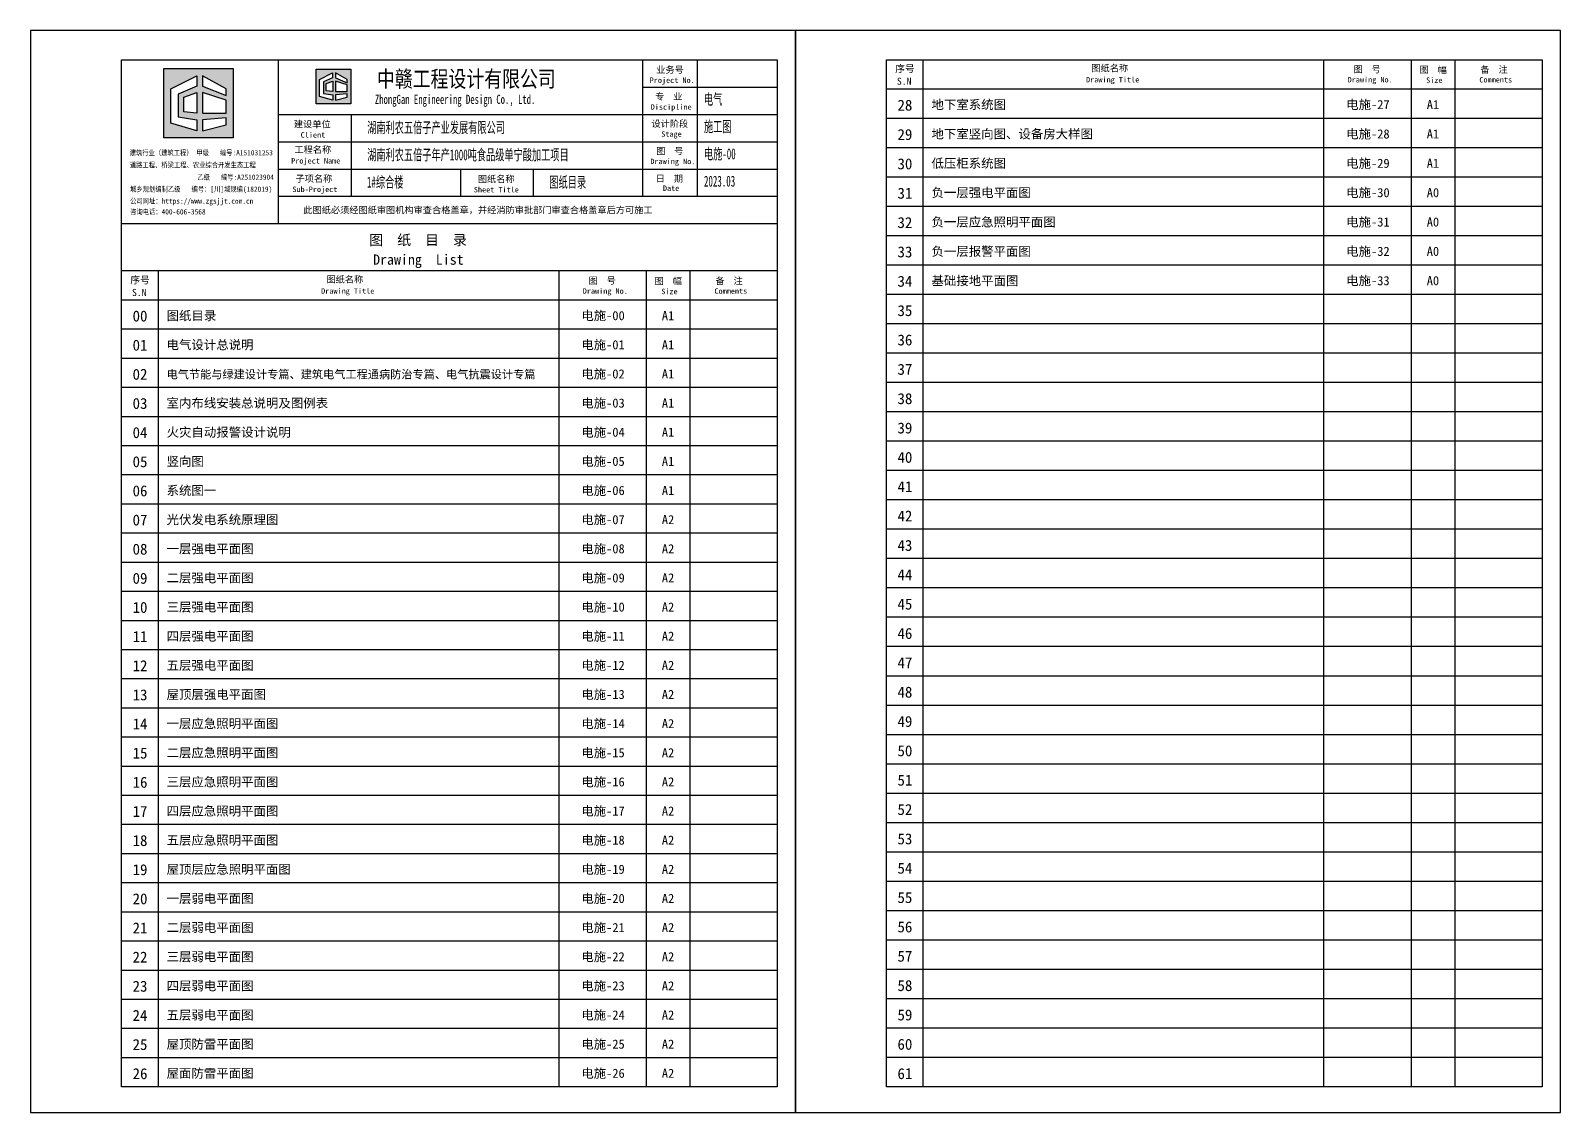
# Model space of a CAD drawing. Extents: x -6243262 to 3079315, y -2914302 to 172723.
# Drawn here: x -1924528 to -1882528, y -547540 to -517840 of the extents above; entities that cross this region are included whole.
import ezdxf
from ezdxf.enums import TextEntityAlignment as Align

# ---------------------------------------------------------------- set-up
doc = ezdxf.new("R2010")
doc.units = 0
doc.header["$LTSCALE"] = 1000
for name, color, linetype in [('P-图框', 7, 'Continuous'), ('PUB_TEXT', 7, 'Continuous'), ('PUB_TITLE', 4, 'Continuous'), ('中赣LOGO', 7, 'Continuous')]:
    doc.layers.add(name, color=color, linetype=linetype)
doc.styles.add('HT', font='simhei.ttf')
doc.styles.add('STYLE-ARIAL', font='')
doc.styles.add('图框字型st', font='')
doc.styles.add('宋体', font='', dxfattribs={"width": 0.7})
doc.styles.add('黑体', font='simhei.ttf')
doc.styles.get('STYLE-ARIAL').set_extended_font_data('NSimSun')
doc.styles.get('图框字型st').set_extended_font_data('NSimSun')
doc.styles.get('宋体').set_extended_font_data('SimSun')

# ---------------------------------------------------------------- blocks, each defined once
blk = doc.blocks.new('中赣设计')
at = {"layer": '中赣LOGO'}
h = blk.add_hatch(color=256, dxfattribs=at)
h.dxf.hatch_style = 1
h.paths.add_polyline_path([(355563.01, 340.95), (355563.01, 319.81), (355584.16, 319.81), (355584.16, 340.95)])
h.paths.add_polyline_path([(355581.97, 334.69), (355581.97, 332.68), (355574.81, 335.58), (355574.81, 338.73)], flags=16)
h.paths.add_polyline_path([(355581.97, 331.28), (355581.97, 327.26), (355574.81, 327.26), (355574.81, 333.64)], flags=16)
h.paths.add_polyline_path([(355573.04, 335.58), (355567.39, 333.12), (355567.39, 326.13), (355573.08, 325.21), (355573.08, 321.94), (355565.12, 324.21), (355565.12, 334.7), (355573.04, 338.73)], flags=16)
h.paths.add_polyline_path([(355573.08, 333.64), (355573.08, 327.26), (355569.1, 327.7), (355569.1, 332.14)], flags=16)
h.paths.add_polyline_path([(355581.97, 325.85), (355581.97, 323.77), (355574.81, 321.94), (355574.81, 325.21)], flags=16)
blk.add_lwpolyline([(355563.01, 340.95), (355584.16, 340.95), (355584.16, 319.81), (355563.01, 319.81)], close=True, dxfattribs=at)
for points in [[(355573.04, 338.73), (355573.04, 335.58), (355567.39, 333.12), (355567.39, 326.13), (355573.08, 325.21), (355573.08, 321.94), (355565.12, 324.21), (355565.12, 334.7), (355573.04, 338.73)], [(355574.81, 338.73), (355574.81, 335.58), (355581.97, 332.68), (355581.97, 334.69), (355574.81, 338.73)], [(355573.08, 333.64), (355573.08, 327.26), (355569.1, 327.7), (355569.1, 332.14), (355573.08, 333.64)], [(355574.81, 333.64), (355574.81, 327.26), (355581.97, 327.26), (355581.97, 331.28), (355574.81, 333.64)], [(355574.81, 325.21), (355574.81, 321.94), (355581.97, 323.77), (355581.97, 325.85), (355574.81, 325.21)]]:
    blk.add_lwpolyline(points, dxfattribs=at)

msp = doc.modelspace()

# ---------------------------------------------------------------- linework, layer by layer
at = {"layer": 'P-图框'}
for p, q in [((-1917728.3, -518640.4), (-1917728.3, -523140.4)), ((-1907728.3, -518640.4), (-1907728.3, -522390.4)), ((-1906228.3, -518640.4), (-1906228.3, -522390.4)), ((-1901028.3, -546839.2), (-1901028.3, -518640.4)), ((-1901028.3, -518640.4), (-1883028.3, -518640.4)), ((-1900028.3, -518640.4), (-1900028.3, -546839.2)), ((-1889028.3, -518640.4), (-1889028.3, -546839.2)), ((-1886628.3, -518640.4), (-1886628.3, -546839.2)), ((-1885428.3, -518640.4), (-1885428.3, -546839.2)), ((-1883028.3, -518640.4), (-1883028.3, -546839.2)), ((-1907728.3, -519390.4), (-1904028.3, -519390.4)), ((-1883028.3, -519446.1), (-1901028.3, -519446.1)), ((-1917728.3, -520140.4), (-1904028.3, -520140.4)), ((-1915728.3, -520140.4), (-1915728.3, -522390.4)), ((-1883028.3, -520251.8), (-1901028.3, -520251.8)), ((-1917728.3, -520890.4), (-1904028.3, -520890.4)), ((-1883028.3, -521057.5), (-1901028.3, -521057.5)), ((-1917728.3, -521640.4), (-1904028.3, -521640.4)), ((-1912728.3, -521640.4), (-1912728.3, -522390.4)), ((-1912728.3, -521640.4), (-1912728.3, -522390.4)), ((-1910728.3, -521640.4), (-1910728.3, -522390.4)), ((-1883028.3, -521863.1), (-1901028.3, -521863.1)), ((-1917728.3, -522390.4), (-1904028.3, -522390.4)), ((-1883028.3, -522668.8), (-1901028.3, -522668.8)), ((-1922028.3, -523140.4), (-1904028.3, -523140.4)), ((-1883028.3, -523474.5), (-1901028.3, -523474.5)), ((-1904028.3, -524440.4), (-1922028.3, -524440.4)), ((-1921028.3, -524440.4), (-1921028.3, -546840.4)), ((-1910028.3, -524440.4), (-1910028.3, -546840.4)), ((-1907628.3, -524440.4), (-1907628.3, -546840.4)), ((-1906428.3, -524440.4), (-1906428.3, -546840.4)), ((-1883028.3, -524280.2), (-1901028.3, -524280.2)), ((-1904028.3, -525240.4), (-1922028.3, -525240.4)), ((-1883028.3, -525085.9), (-1901028.3, -525085.9)), ((-1904028.3, -526040.4), (-1922028.3, -526040.4)), ((-1883028.3, -525891.5), (-1901028.3, -525891.5)), ((-1904028.3, -526840.4), (-1922028.3, -526840.4)), ((-1883028.3, -526697.2), (-1901028.3, -526697.2)), ((-1883028.3, -527502.9), (-1901028.3, -527502.9)), ((-1904028.3, -527640.4), (-1922028.3, -527640.4)), ((-1883028.3, -528308.6), (-1901028.3, -528308.6)), ((-1904028.3, -528440.4), (-1922028.3, -528440.4)), ((-1883028.3, -529114.3), (-1901028.3, -529114.3)), ((-1904028.3, -529240.4), (-1922028.3, -529240.4)), ((-1883028.3, -529919.9), (-1901028.3, -529919.9)), ((-1904028.3, -530040.4), (-1922028.3, -530040.4)), ((-1904028.3, -530840.4), (-1922028.3, -530840.4)), ((-1883028.3, -530725.6), (-1901028.3, -530725.6)), ((-1904028.3, -531640.4), (-1922028.3, -531640.4)), ((-1883028.3, -531531.3), (-1901028.3, -531531.3)), ((-1904028.3, -532440.4), (-1922028.3, -532440.4)), ((-1883028.3, -532337), (-1901028.3, -532337)), ((-1904028.3, -533240.4), (-1922028.3, -533240.4)), ((-1883028.3, -533142.7), (-1901028.3, -533142.7)), ((-1904028.3, -534040.4), (-1922028.3, -534040.4)), ((-1883028.3, -533948.3), (-1901028.3, -533948.3)), ((-1904028.3, -534840.4), (-1922028.3, -534840.4)), ((-1883028.3, -534754), (-1901028.3, -534754)), ((-1904028.3, -535640.4), (-1922028.3, -535640.4)), ((-1883028.3, -535559.7), (-1901028.3, -535559.7)), ((-1904028.3, -536440.4), (-1922028.3, -536440.4)), ((-1883028.3, -536365.4), (-1901028.3, -536365.4)), ((-1883028.3, -537171.1), (-1901028.3, -537171.1)), ((-1904028.3, -537240.4), (-1922028.3, -537240.4)), ((-1883028.3, -537976.7), (-1901028.3, -537976.7)), ((-1904028.3, -538040.4), (-1922028.3, -538040.4)), ((-1904028.3, -538840.4), (-1922028.3, -538840.4)), ((-1883028.3, -538782.4), (-1901028.3, -538782.4)), ((-1904028.3, -539640.4), (-1922028.3, -539640.4)), ((-1883028.3, -539588.1), (-1901028.3, -539588.1)), ((-1904028.3, -540440.4), (-1922028.3, -540440.4)), ((-1883028.3, -540393.8), (-1901028.3, -540393.8)), ((-1904028.3, -541240.4), (-1922028.3, -541240.4)), ((-1883028.3, -541199.5), (-1901028.3, -541199.5)), ((-1904028.3, -542040.4), (-1922028.3, -542040.4)), ((-1883028.3, -542005.1), (-1901028.3, -542005.1)), ((-1904028.3, -542840.4), (-1922028.3, -542840.4)), ((-1883028.3, -542810.8), (-1901028.3, -542810.8)), ((-1904028.3, -543640.4), (-1922028.3, -543640.4)), ((-1883028.3, -543616.5), (-1901028.3, -543616.5)), ((-1904028.3, -544440.4), (-1922028.3, -544440.4)), ((-1883028.3, -544422.2), (-1901028.3, -544422.2)), ((-1904028.3, -545240.4), (-1922028.3, -545240.4)), ((-1883028.3, -545227.9), (-1901028.3, -545227.9)), ((-1904028.3, -546040.4), (-1922028.3, -546040.4)), ((-1883028.3, -546033.5), (-1901028.3, -546033.5)), ((-1883028.3, -546839.2), (-1901028.3, -546839.2))]:
    msp.add_line(p, q, dxfattribs=at)
for points in [[(-1903528.3, -547540.4), (-1903528.3, -517840.4), (-1924528.3, -517840.4), (-1924528.3, -547540.4)], [(-1882528.3, -547540.4), (-1882528.3, -517840.4), (-1903528.3, -517840.4), (-1903528.3, -547540.4)], [(-1904028.3, -518640.4), (-1904028.3, -546840.4), (-1922028.3, -546840.4), (-1922028.3, -518640.4)]]:
    msp.add_lwpolyline(points, close=True, dxfattribs=at)

# ---------------------------------------------------------------- block references
at = {"layer": '中赣LOGO'}
for p, xscale, yscale, zscale in [((-33921539, -549563.7), 90, 90, 90), ((-17917022.6, -534241.5), 45, 45, 45)]:
    msp.add_blockref('中赣设计', p, dxfattribs=dict(at, xscale=xscale, yscale=yscale, zscale=zscale))

# ---------------------------------------------------------------- texts
at = {"style": '图框字型st', "oblique": 0}
for s, p in [('序号', (-1900790.3, -518986.1)), ('S.N', (-1900745.3, -519327.1)), ('序号', (-1921790.3, -524786.1)), ('S.N', (-1921745.3, -525127.1))]:
    msp.add_text(s, height=196, dxfattribs=at).set_placement(p)
at = {"layer": 'P-图框'}
for s, height, style, width, p in [('中赣工程设计有限公司', 450, '黑体', 0.8, (-1915019.8, -519390.4)), ('ZhongGan Engineering Design Co., Ltd.', 250, 'STYLE-ARIAL', 0.7, (-1915075.6, -519852.3)), ('建筑行业（建筑工程） 甲级   编号:A151031253', 145.2, 'STYLE-ARIAL', 0.85, (-1921806.7, -521266.3)), ('道路工程、桥梁工程、农业综合开发生态工程  ', 145.2, 'STYLE-ARIAL', 0.85, (-1921802.3, -521601.3)), ('乙级   编号:A251023904', 145.2, 'STYLE-ARIAL', 0.85, (-1919950.4, -521936.4)), ('城乡规划编制乙级   编号：[川]城规编(182019)', 145.2, 'STYLE-ARIAL', 0.85, (-1921795.7, -522266.1)), ('公司网址：https://www.zgsjjt.com.cn', 145.2, 'STYLE-ARIAL', 0.85, (-1921795.7, -522592.1)), ('咨询电话：400-606-3568', 145.2, 'STYLE-ARIAL', 0.85, (-1921795.7, -522887.9))]:
    msp.add_text(s, height=height, dxfattribs=dict(at, style=style, width=width)).set_placement(p)
at = {"layer": 'P-图框', "color": 3, "style": '宋体', "width": 0.6}
for s, p in [('电气', (-1906041.5, -519874.1)), ('湖南利农五倍子产业发展有限公司', (-1915285.7, -520651.3)), ('施工图', (-1906041.5, -520624.1)), ('湖南利农五倍子年产1000吨食品级单宁酸加工项目', (-1915285.7, -521401.3)), ('电施-00', (-1906041.5, -521374.1)), ('1#综合楼', (-1915293.4, -522151.3)), ('图纸目录', (-1910285.7, -522151.3)), ('2023.03', (-1906041.5, -522124.1))]:
    msp.add_text(s, height=300, dxfattribs=at).set_placement(p)
at = {"layer": 'PUB_TEXT', "style": '宋体'}
for s, p in [('28', (-1900728.2, -520038.1)), ('29', (-1900728.2, -520843.7)), ('30', (-1900728.2, -521649.4)), ('31', (-1900728.2, -522455.1)), ('32', (-1900728.2, -523260.8)), ('33', (-1900728.2, -524066.5)), ('34', (-1900728.2, -524872.1)), ('35', (-1900728.2, -525677.8)), ('00', (-1921728.2, -525826.7)), ('36', (-1900728.2, -526483.5)), ('01', (-1921728.2, -526626.7)), ('37', (-1900728.2, -527289.2)), ('02', (-1921728.2, -527426.7)), ('03', (-1921728.2, -528226.7)), ('38', (-1900728.2, -528094.9)), ('04', (-1921728.2, -529026.7)), ('39', (-1900728.2, -528900.5)), ('05', (-1921728.2, -529826.7)), ('40', (-1900728.2, -529706.2)), ('06', (-1921728.2, -530626.7)), ('41', (-1900728.2, -530511.9)), ('07', (-1921728.2, -531426.7)), ('42', (-1900728.2, -531317.6)), ('08', (-1921728.2, -532226.7)), ('43', (-1900728.2, -532123.3)), ('09', (-1921728.2, -533026.7)), ('44', (-1900728.2, -532928.9)), ('10', (-1921728.2, -533826.7)), ('45', (-1900728.2, -533734.6)), ('11', (-1921728.2, -534626.7)), ('46', (-1900728.2, -534540.3)), ('47', (-1900728.2, -535346)), ('12', (-1921728.2, -535426.7)), ('48', (-1900728.2, -536151.7)), ('13', (-1921728.2, -536226.7)), ('14', (-1921728.2, -537026.7)), ('49', (-1900728.2, -536957.3)), ('15', (-1921728.2, -537826.7)), ('50', (-1900728.2, -537763)), ('16', (-1921728.2, -538626.7)), ('51', (-1900728.2, -538568.7)), ('17', (-1921728.2, -539426.7)), ('52', (-1900728.2, -539374.4)), ('18', (-1921728.2, -540226.7)), ('53', (-1900728.2, -540180.1)), ('19', (-1921728.2, -541026.7)), ('54', (-1900728.2, -540985.7)), ('20', (-1921728.2, -541826.7)), ('55', (-1900728.2, -541791.4)), ('21', (-1921728.2, -542626.7)), ('56', (-1900728.2, -542597.1)), ('22', (-1921728.2, -543426.7)), ('57', (-1900728.2, -543402.8)), ('23', (-1921728.2, -544226.7)), ('58', (-1900728.2, -544208.5)), ('24', (-1921728.2, -545026.7)), ('59', (-1900728.2, -545014.1)), ('25', (-1921728.2, -545826.7)), ('60', (-1900728.2, -545819.8)), ('26', (-1921728.2, -546626.7)), ('61', (-1900728.2, -546625.5))]:
    msp.add_text(s, height=300, dxfattribs=at).set_placement(p)
at = {"layer": 'PUB_TEXT', "color": 3, "style": '宋体'}
for s, height, p in [('地下室系统图', 250, (-1899794.7, -519996.5)), ('电施-27', 250, (-1888408.9, -519996.5)), ('A1', 250, (-1886197.5, -519996.5)), ('地下室竖向图、设备房大样图', 250, (-1899794.7, -520802.2)), ('电施-28', 250, (-1888408.9, -520802.2)), ('A1', 250, (-1886197.5, -520802.2)), ('低压柜系统图', 250, (-1899794.7, -521607.9)), ('电施-29', 250, (-1888408.9, -521607.9)), ('A1', 250, (-1886197.5, -521607.9)), ('负一层强电平面图', 250, (-1899794.7, -522413.6)), ('电施-30', 250, (-1888408.9, -522413.6)), ('A0', 250, (-1886197.5, -522413.6)), ('负一层应急照明平面图', 250, (-1899794.7, -523219.2)), ('电施-31', 250, (-1888408.9, -523219.2)), ('A0', 250, (-1886197.5, -523219.2)), ('负一层报警平面图', 250, (-1899794.7, -524024.9)), ('电施-32', 250, (-1888408.9, -524024.9)), ('A0', 250, (-1886197.5, -524024.9)), ('基础接地平面图', 250, (-1899794.7, -524830.6)), ('电施-33', 250, (-1888408.9, -524830.6)), ('A0', 250, (-1886197.5, -524830.6)), ('图纸目录', 250, (-1920794.7, -525790.8)), ('电施-00', 250, (-1909408.9, -525790.8)), ('A1', 250, (-1907197.5, -525790.8)), ('电气设计总说明', 250, (-1920794.7, -526590.8)), ('电施-01', 250, (-1909408.9, -526590.8)), ('A1', 250, (-1907197.5, -526590.8)), ('电气节能与绿建设计专篇、建筑电气工程通病防治专篇、电气抗震设计专篇', 225, (-1920794.7, -527390.8)), ('电施-02', 250, (-1909408.9, -527390.8)), ('A1', 250, (-1907197.5, -527390.8)), ('室内布线安装总说明及图例表', 250, (-1920794.7, -528190.8)), ('电施-03', 250, (-1909408.9, -528190.8)), ('A1', 250, (-1907197.5, -528190.8)), ('火灾自动报警设计说明', 250, (-1920794.7, -528990.8)), ('电施-04', 250, (-1909408.9, -528990.8)), ('A1', 250, (-1907197.5, -528990.8)), ('竖向图', 250, (-1920794.7, -529790.8)), ('电施-05', 250, (-1909408.9, -529790.8)), ('A1', 250, (-1907197.5, -529790.8)), ('系统图一', 250, (-1920794.7, -530590.8)), ('电施-06', 250, (-1909408.9, -530590.8)), ('A1', 250, (-1907197.5, -530590.8)), ('光伏发电系统原理图', 250, (-1920794.7, -531390.8)), ('电施-07', 250, (-1909408.9, -531390.8)), ('A2', 250, (-1907197.5, -531390.8)), ('一层强电平面图', 250, (-1920794.7, -532190.8)), ('电施-08', 250, (-1909408.9, -532190.8)), ('A2', 250, (-1907197.5, -532190.8)), ('二层强电平面图', 250, (-1920794.7, -532990.8)), ('电施-09', 250, (-1909408.9, -532990.8)), ('A2', 250, (-1907197.5, -532990.8)), ('三层强电平面图', 250, (-1920794.7, -533790.8)), ('电施-10', 250, (-1909408.9, -533790.8)), ('A2', 250, (-1907197.5, -533790.8)), ('四层强电平面图', 250, (-1920794.7, -534590.8)), ('电施-11', 250, (-1909408.9, -534590.8)), ('A2', 250, (-1907197.5, -534590.8)), ('五层强电平面图', 250, (-1920794.7, -535390.8)), ('电施-12', 250, (-1909408.9, -535390.8)), ('A2', 250, (-1907197.5, -535390.8)), ('屋顶层强电平面图', 250, (-1920794.7, -536190.8)), ('电施-13', 250, (-1909408.9, -536190.8)), ('A2', 250, (-1907197.5, -536190.8)), ('A2', 250, (-1907197.5, -536190.8)), ('一层应急照明平面图', 250, (-1920794.7, -536990.8)), ('电施-14', 250, (-1909408.9, -536990.8)), ('A2', 250, (-1907197.5, -536990.8)), ('二层应急照明平面图', 250, (-1920794.7, -537790.8)), ('电施-15', 250, (-1909408.9, -537790.8)), ('A2', 250, (-1907197.5, -537790.8)), ('三层应急照明平面图', 250, (-1920794.7, -538590.8)), ('电施-16', 250, (-1909408.9, -538590.8)), ('A2', 250, (-1907197.5, -538590.8)), ('四层应急照明平面图', 250, (-1920794.7, -539390.8)), ('电施-17', 250, (-1909408.9, -539390.8)), ('A2', 250, (-1907197.5, -539390.8)), ('五层应急照明平面图', 250, (-1920794.7, -540190.8)), ('电施-18', 250, (-1909408.9, -540190.8)), ('A2', 250, (-1907197.5, -540190.8)), ('屋顶层应急照明平面图', 250, (-1920794.7, -540990.8)), ('电施-19', 250, (-1909408.9, -540990.8)), ('A2', 250, (-1907197.5, -540990.8)), ('一层弱电平面图', 250, (-1920794.7, -541790.8)), ('电施-20', 250, (-1909408.9, -541790.8)), ('A2', 250, (-1907197.5, -541790.8)), ('二层弱电平面图', 250, (-1920794.7, -542590.8)), ('电施-21', 250, (-1909408.9, -542590.8)), ('A2', 250, (-1907197.5, -542590.8)), ('三层弱电平面图', 250, (-1920794.7, -543390.8)), ('电施-22', 250, (-1909408.9, -543390.8)), ('A2', 250, (-1907197.5, -543390.8)), ('四层弱电平面图', 250, (-1920794.7, -544190.8)), ('电施-23', 250, (-1909408.9, -544190.8)), ('A2', 250, (-1907197.5, -544190.8)), ('五层弱电平面图', 250, (-1920794.7, -544990.8)), ('电施-24', 250, (-1909408.9, -544990.8)), ('A2', 250, (-1907197.5, -544990.8)), ('屋顶防雷平面图', 250, (-1920794.7, -545790.8)), ('电施-25', 250, (-1909408.9, -545790.8)), ('A2', 250, (-1907197.5, -545790.8)), ('屋面防雷平面图', 250, (-1920794.7, -546590.8)), ('电施-26', 250, (-1909408.9, -546590.8)), ('A2', 250, (-1907197.5, -546590.8))]:
    msp.add_text(s, height=height, dxfattribs=at).set_placement(p)
at = {"layer": 'PUB_TITLE', "color": 0, "style": 'HT'}
for s, height, p in [('Project No.', 150.179, (-1907531, -519277.5)), ('业务号', 180.21, (-1907351.7, -519006.3)), ('Drawing Title', 150.179, (-1895550.8, -519263.1)), ('图纸名称', 180.21, (-1895405.8, -518962.6)), ('Drawing No.', 150.179, (-1888368.9, -519263.9)), ('图  号', 180.21, (-1888210.5, -518992.7)), ('图  幅', 180.21, (-1886394.5, -519007.2)), ('Size', 150.18, (-1886214.8, -519276.6)), ('Comments', 150.18, (-1884753.3, -519264.6)), ('备  注', 180.21, (-1884725.5, -519000.2)), ('专  业', 180.21, (-1907381.3, -519740.2)), ('Discipline', 150.18, (-1907502.8, -520011.4)), ('建设单位', 180.21, (-1917299.9, -520500.5)), ('设计阶段', 180, (-1907483.6, -520487.2)), ('Client', 150.18, (-1917114.1, -520778.8)), ('Stage', 150.18, (-1907212.1, -520755.9)), ('工程名称', 180.21, (-1917283.8, -521199.7)), ('图  号', 180.21, (-1907355.5, -521235.2)), ('Project Name', 150.179, (-1917374, -521490.3)), ('Drawing No.', 150.179, (-1907513.9, -521506.4)), ('日  期', 180.21, (-1907363.9, -521993)), ('Date', 150.18, (-1907168, -522241.3)), ('此图纸必须经图纸审图机构审查合格盖章，并经消防审批部门审查合格盖章后方可施工', 180.214, (-1917040.3, -522856.7)), ('图纸名称', 180.21, (-1916405.8, -524762.6)), ('Drawing Title', 150.179, (-1916550.8, -525063.1)), ('Drawing No.', 150.179, (-1909368.9, -525063.9)), ('图  号', 180.21, (-1909210.5, -524792.7)), ('图  幅', 180.21, (-1907394.5, -524807.2)), ('Size', 150.18, (-1907214.8, -525076.6)), ('Comments', 150.18, (-1905753.3, -525064.6)), ('备  注', 180.21, (-1905725.5, -524800.2))]:
    msp.add_text(s, height=height, dxfattribs=at).set_placement(p)
for s, height, p in [('子项名称', 180.21, (-1916750.7, -521904.8)), ('图纸名称', 180.21, (-1911745.7, -521914.7)), ('Sub-Project', 150.179, (-1916723, -522197.8)), ('Sheet Title', 150.179, (-1911741.5, -522207.6))]:
    msp.add_text(s, height=height, dxfattribs=at).set_placement(p, align=Align.MIDDLE_CENTER)
for s, height, p in [('图  纸  目  录', 281.13, (-1913890.5, -523583.6)), ('Drawing  List', 281.134, (-1913882, -524165.4))]:
    msp.add_text(s, height=height, dxfattribs=at).set_placement(p, align=Align.MIDDLE)

doc.saveas('drawing.dxf')
